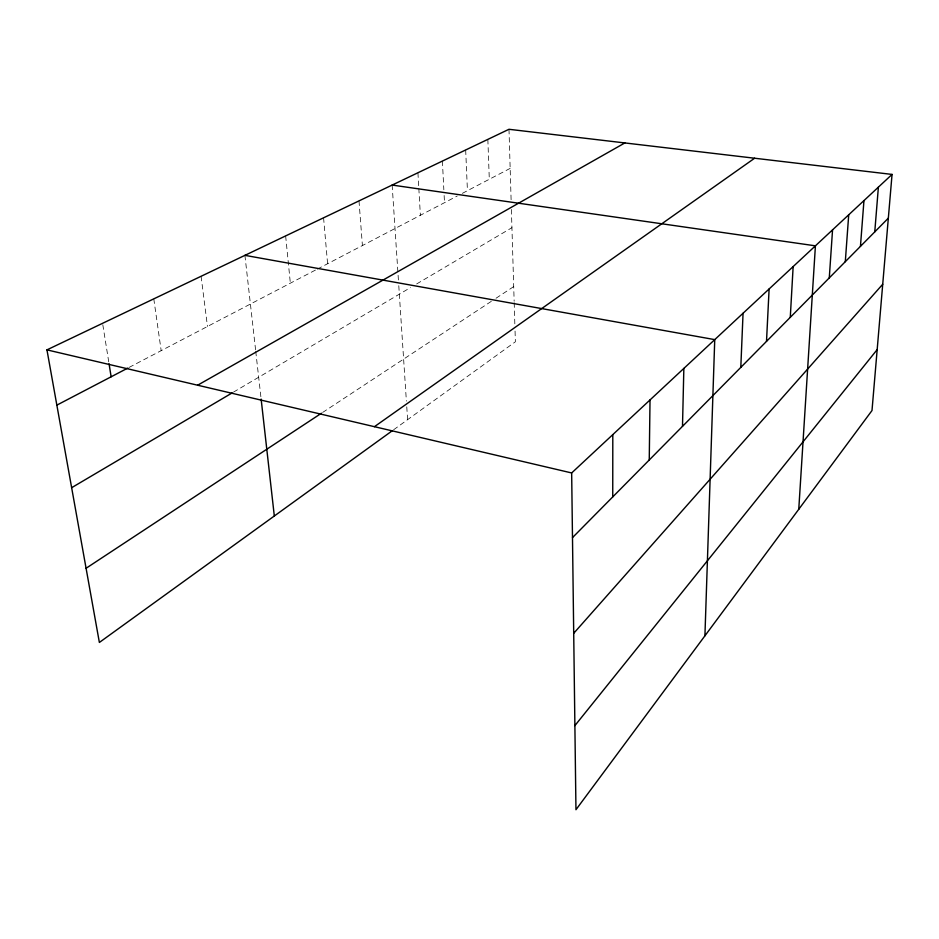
<?xml version="1.0" encoding="UTF-8"?>
<svg xmlns="http://www.w3.org/2000/svg" width="939" height="939" viewBox="0 0 939 939"><rect width="100%" height="100%" fill="white"/><g stroke="black" fill="none" stroke-linecap="round" stroke-linejoin="round"><path stroke-width="0.7" stroke-dasharray="4.7 3.52" d="M393.641 429.757L515.37 341.784L515.03 330.258M322.629 412.456L491.367 301.313M496.05 298.226L513.715 286.595M233.447 392.15L410.484 287.592M416.67 283.942L511.943 227.672M129.101 367.407L316.032 269.775M317.323 269.106L457.246 196.016M462.34 193.352L510.159 168.386M102.809 324.753L108.818 362.337M153.785 298.86L161.179 350.646M201.087 276.277L207.472 326.467M244.915 255.349L255.572 349.754M255.725 351.198L260.972 397.643M285.644 235.912L290.351 283.191M323.579 217.801L327.594 263.73M358.991 200.887L362.407 245.548M392.15 185.065L398.406 280.045M398.782 285.702L406.387 401.106M406.763 406.81L407.608 419.663M417.925 172.764L418.747 186.931M418.829 188.352L420.379 215.266M442.398 161.074L443.842 189.772M444.135 195.5L444.499 202.683M465.674 149.958L467.434 190.699M487.846 139.383L489.301 179.279M508.985 129.289L511.145 201.099M511.391 209.491L514.149 301.243M514.196 302.71L514.854 324.507"/><path stroke-width="1.41" d="M612.744 496.907L612.803 434.616M649.248 459.993L650.023 399.932M682.489 426.365L683.85 368.405M704.919 635.809L714.743 339.625L244.915 255.349M740.801 367.395L743.054 313.25M766.506 341.385L769.111 288.977M790.274 317.359L793.15 266.57M798.76 509.29L815.416 245.83L392.15 185.065M829.278 277.897L832.553 229.855M845.3 261.688L848.715 214.796M860.441 246.382L863.962 200.582M874.761 231.898L878.388 187.143M892.05 174.419L872.002 410.531L575.959 809.711L571.663 472.951L892.05 174.419L508.985 129.289L46.95 349.871L99.37 642.452L392.479 430.602M574.879 725.636L877.179 349.601M573.706 633.32L882.719 284.247M572.485 537.624L888.329 218.165M374.438 426.682L754.616 158.233M86.083 568.271L321.42 413.254M71.646 487.705L232.191 392.889M197.624 385.213L624.846 142.939M56.856 405.132L127.821 368.076M46.95 349.871L571.663 472.951M109.053 363.78L111.131 376.785M261.136 399.098L274.317 516.004"/></g></svg>
